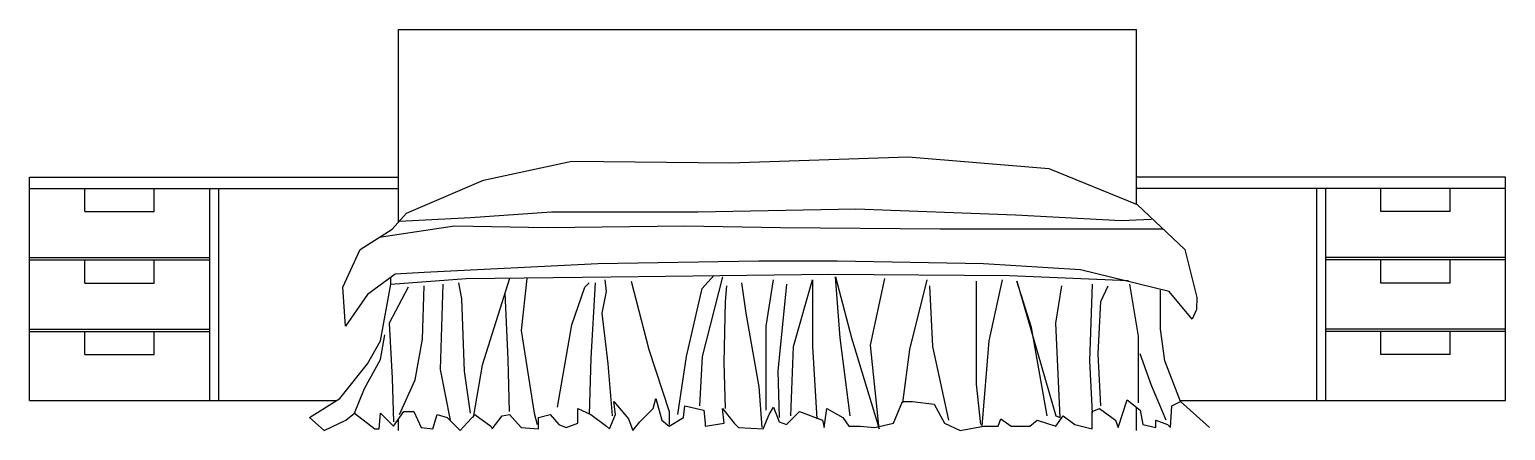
# Model space of a CAD drawing. Header units: millimetres. Extents: x 3060 to 28796, y 18778 to 36190.
# Drawn here: x 3061 to 6261, y 27918 to 28788 of the extents above; entities that cross this region are included whole.
import ezdxf

# ---------------------------------------------------------------- set-up
doc = ezdxf.new("R2010")
doc.units = ezdxf.units.MM

# ---------------------------------------------------------------- blocks, each defined once
blk = doc.blocks.new('A$C51C44469')
for p, q in [((800, 870), (2400, 870)), ((800, 451.8), (800, 870)), ((2400, 490.7), (2400, 870)), ((984.2, 543.5), (1175.9, 584.3)), ((1175.9, 584.3), (1518.5, 581.1)), ((1518.5, 581.1), (1905, 593.7)), ((1905, 593.7), (2209.8, 568.6)), ((0, 550), (800, 550)), ((0, 65), (0, 550)), ((2209.8, 568.6), (2401.5, 490.1)), ((3200, 550), (2400, 550)), ((3200, 65), (3200, 550)), ((0, 525), (800, 525)), ((120, 475), (120, 525)), ((270, 475), (270, 525)), ((390, 525), (390, 65)), ((410, 525), (410, 65)), ((817.7, 471.2), (984.2, 543.5)), ((3200, 525), (2400, 525)), ((2790, 525), (2790, 65)), ((2810, 525), (2810, 65)), ((2930, 475), (2930, 525)), ((3080, 475), (3080, 525)), ((1449.3, 474.4), (1791.8, 480.7)), ((1791.8, 480.7), (2137.5, 468.1)), ((2401.5, 490.1), (2505.2, 392.7)), ((120, 475), (270, 475)), ((786.3, 436.7), (817.7, 471.2)), ((802, 454), (956, 461.8)), ((956, 461.8), (1131.9, 474.4)), ((1131.9, 474.4), (1449.3, 474.4)), ((2137.5, 468.1), (2366.9, 455.5)), ((2366.9, 455.5), (2432.9, 458.7)), ((3080, 475), (2930, 475)), ((717.1, 392.7), (786.3, 436.7)), ((921.4, 443), (757.9, 418.6)), ((1122.5, 439.8), (921.4, 443)), ((1421, 443), (1122.5, 439.8)), ((1628.4, 439.8), (1421, 443)), ((1974.1, 436.7), (1628.4, 439.8)), ((2458.3, 436.7), (1974.1, 436.7)), ((679.4, 311.1), (717.1, 392.7)), ((2505.2, 392.7), (2531.1, 288.5)), ((0, 375), (390, 375)), ((0, 370), (390, 370)), ((120, 320), (120, 370)), ((270, 320), (270, 370)), ((1232.5, 361.3), (855.4, 342.5)), ((1581.3, 367.6), (1232.5, 361.3)), ((1751, 367.6), (1581.3, 367.6)), ((2068.4, 361.3), (1751, 367.6)), ((2278.9, 348.8), (2068.4, 361.3)), ((3200, 375), (2810, 375)), ((3200, 370), (2810, 370)), ((2930, 320), (2930, 370)), ((3080, 320), (3080, 370)), ((120, 320), (270, 320)), ((792.5, 339.4), (732.8, 295.4)), ((783.1, 317.4), (783.1, 332.4)), ((783.1, 317.4), (946.5, 329.9)), ((855.4, 342.5), (792.5, 339.4)), ((937.1, 286), (930.8, 320.5)), ((946.5, 329.9), (1260.8, 333.1)), ((1040.8, 329.9), (981.1, 141.6)), ((1078.5, 329.9), (1065.9, 216.9)), ((1204.2, 311.1), (1213.6, 320.5)), ((1226.2, 320.5), (1216.8, 157.3)), ((1251.3, 301.7), (1248.2, 326.8)), ((1260.8, 333.1), (1732.1, 339.4)), ((1304.8, 323.7), (1342.5, 176.1)), ((1458.7, 308), (1483.9, 336.2)), ((1502.7, 333.1), (1458.7, 160.4)), ((1543.6, 320.5), (1553, 254.6)), ((1597, 226.3), (1612.7, 326.8)), ((1656.7, 182.4), (1697.6, 326.8)), ((1697.6, 326.8), (1697.6, 182.4)), ((1732.1, 339.4), (2124.9, 336.2)), ((1757.3, 201.2), (1747.8, 333.1)), ((1747.8, 333.1), (1782.4, 201.2)), ((1823.3, 185.5), (1854.7, 329.9)), ((1945.8, 326.8), (1908.1, 176.1)), ((2052.7, 323.7), (2052.7, 100.7)), ((2080.9, 194.9), (2109.2, 326.8)), ((2124.9, 336.2), (2382.6, 325.2)), ((2172.1, 223.2), (2140.7, 323.7)), ((2140.7, 323.7), (2225.5, 31.7)), ((2471.2, 301.7), (2278.9, 348.8)), ((3080, 320), (2930, 320)), ((684.9, 226.1), (679.4, 311.1)), ((732.8, 295.4), (684.9, 226.1)), ((761.1, 194.9), (783.1, 317.4)), ((820.8, 311.1), (780, 232.6)), ((852.3, 198.1), (855.4, 314.2)), ((896.2, 317.4), (890, 132.1)), ((1037.7, 154.1), (1031.4, 298.5)), ((1175.9, 229.5), (1204.2, 311.1)), ((1241.9, 254.6), (1251.3, 301.7)), ((1424.2, 160.4), (1458.7, 308)), ((1509, 279.7), (1512.2, 314.2)), ((1641, 317.4), (1622.2, 129)), ((1958.4, 182.4), (1952.1, 314.2)), ((2225.5, 232.6), (2238.1, 314.2)), ((2304.1, 317.4), (2297.8, 151)), ((2322.9, 279.7), (2338.6, 314.2)), ((2404.6, 204.4), (2385.8, 317.4)), ((2451.8, 276.6), (2451.8, 304.8)), ((2520.5, 241.4), (2471.2, 301.7)), ((2531.1, 288.5), (2530.4, 262.5)), ((943.4, 129), (937.1, 286)), ((1505.9, 147.8), (1509, 279.7)), ((2316.6, 166.7), (2322.9, 279.7)), ((2451.8, 220.1), (2451.8, 276.6)), ((2530.4, 262.5), (2520.5, 241.4)), ((780, 232.6), (786.3, 113.3)), ((1144.5, 50.5), (1175.9, 229.5)), ((1254.5, 144.7), (1241.9, 254.6)), ((1553, 254.6), (1581.3, 94.5)), ((1597, 44.2), (1597, 226.3)), ((2234.9, 28.5), (2225.5, 232.6)), ((0, 220), (390, 220)), ((0, 215), (390, 215)), ((120, 165), (120, 215)), ((270, 165), (270, 215)), ((732.8, 144.7), (761.1, 194.9)), ((761.1, 154.1), (770.6, 207.5)), ((836.5, 110.2), (852.3, 198.1)), ((1065.9, 216.9), (1094.2, 37.9)), ((1779.3, 31.7), (1757.3, 201.2)), ((1782.4, 201.2), (1842.1, 3.4)), ((2065.2, 9.7), (2080.9, 194.9)), ((2206.6, 31.7), (2172.1, 223.2)), ((2404.6, 59.9), (2404.6, 204.4)), ((2461.2, 151), (2451.8, 220.1)), ((3200, 220), (2810, 220)), ((3200, 215), (2810, 215)), ((2930, 165), (2930, 215)), ((3080, 165), (3080, 215)), ((120, 165), (270, 165)), ((1342.5, 176.1), (1386.5, 41.1)), ((1405.3, 34.8), (1424.2, 160.4)), ((1458.7, 160.4), (1452.5, 53.6)), ((1650.4, 31.7), (1656.7, 182.4)), ((1697.6, 182.4), (1707, 25.4)), ((1842.1, 3.4), (1823.3, 185.5)), ((1908.1, 176.1), (1892.4, 59.9)), ((1993, 22.3), (1958.4, 182.4)), ((2322.9, 53.6), (2316.6, 166.7)), ((2432.9, 97.6), (2407.8, 166.7)), ((3080, 165), (2930, 165)), ((673.1, 69.3), (732.8, 144.7)), ((726.6, 91.3), (761.1, 154.1)), ((890, 132.1), (912, 22.3)), ((956, 37.9), (943.4, 129)), ((981.1, 141.6), (962.2, 28.5)), ((1040.8, 41.1), (1037.7, 154.1)), ((1216.8, 157.3), (1213.6, 34.8)), ((1263.9, 31.7), (1254.5, 144.7)), ((1509, 47.4), (1505.9, 147.8)), ((1622.2, 129), (1625.3, 28.5)), ((2297.8, 151), (2304.1, 37.9)), ((2495.7, 63.1), (2461.2, 151)), ((786.3, 113.3), (789.4, 19.1)), ((802, 34.8), (836.5, 110.2)), ((2052.7, 100.7), (2062.1, 12.8)), ((2464.3, 22.3), (2432.9, 97.6)), ((0, 65), (666.1, 65)), ((607.1, 28.5), (673.1, 69.3)), ((704.6, 37.9), (726.6, 91.3)), ((1351.9, 47.4), (1358.2, 69.3)), ((1358.2, 69.3), (1370.8, 22.3)), ((1581.3, 94.5), (1587.6, 6.6)), ((2360.6, 6.6), (2379.5, 66.2)), ((2379.5, 66.2), (2407.8, 44.2)), ((2495, 65), (3200, 65)), ((685.7, 22.3), (704.6, 37.9)), ((704.6, 37.9), (748.6, 3.4)), ((758, 3.4), (761.1, 37.9)), ((761.1, 37.9), (789.4, 9.7)), ((789.4, 9.7), (811.4, 41.1)), ((811.4, 41.1), (833.4, 41.1)), ((833.4, 41.1), (849.1, 6.6)), ((874.3, 3.4), (883.7, 34.8)), ((883.7, 34.8), (905.7, 28.5)), ((934, 0.3), (965.4, 34.8)), ((965.4, 34.8), (999.9, 9.7)), ((1025.1, 31.7), (1040.8, 34.8)), ((1040.8, 34.8), (1065.9, 6.6)), ((1094.2, 37.9), (1100.5, 12.8)), ((1103.6, 28.5), (1128.8, 34.8)), ((1128.8, 34.8), (1147.6, 12.8)), ((1188.5, 16), (1188.5, 47.4)), ((1188.5, 47.4), (1216.8, 34.8)), ((1216.8, 34.8), (1251.3, 9.7)), ((1257.6, 3.4), (1270.2, 34.8)), ((1270.2, 34.8), (1267.1, 63.1)), ((1267.1, 63.1), (1298.5, 25.4)), ((1323.6, 19.1), (1351.9, 47.4)), ((1386.5, 41.1), (1386.5, 12.8)), ((1417.9, 28.5), (1421, 53.6)), ((1421, 53.6), (1461.9, 44.2)), ((1461.9, 44.2), (1465, 16)), ((1505.9, 16), (1502.7, 47.4)), ((1502.7, 47.4), (1527.9, 16)), ((1590.7, 3.4), (1603.3, 34.8)), ((1603.3, 34.8), (1612.7, 50.5)), ((1612.7, 50.5), (1625.3, 19.1)), ((1641, 12.8), (1669.3, 41.1)), ((1669.3, 41.1), (1719.6, 22.3)), ((1722.7, 6.6), (1729, 47.4)), ((1729, 47.4), (1763.6, 28.5)), ((1873.5, 16), (1892.4, 63.1)), ((1892.4, 63.1), (1914.4, 63.1)), ((1914.4, 63.1), (1961.5, 56.8)), ((1961.5, 56.8), (1983.5, 16)), ((2304.1, 41.1), (2319.8, 47.4)), ((2304.1, 3.4), (2304.1, 41.1)), ((2319.8, 47.4), (2354.3, 22.3)), ((2400, 0), (2400, 50.3)), ((2407.8, 44.2), (2414, 12.8)), ((2473.8, 6.6), (2476.9, 53.6)), ((2476.9, 53.6), (2495.7, 63.1)), ((2495.7, 63.1), (2530.3, 31.7)), ((607.1, 28.5), (638.6, 0.3)), ((638.6, 0.3), (685.7, 22.3)), ((748.6, 3.4), (758, 3.4)), ((800, 0), (800, 24.8)), ((849.1, 6.6), (874.3, 3.4)), ((905.7, 28.5), (934, 0.3)), ((999.9, 9.7), (1003.1, 3.4)), ((1003.1, 3.4), (1025.1, 31.7)), ((1065.9, 6.6), (1103.6, 3.4)), ((1103.6, 3.4), (1103.6, 28.5)), ((1147.6, 12.8), (1163.4, 6.6)), ((1163.4, 6.6), (1188.5, 16)), ((1251.3, 9.7), (1257.6, 3.4)), ((1298.5, 25.4), (1307.9, 0.3)), ((1307.9, 0.3), (1323.6, 19.1)), ((1370.8, 22.3), (1386.5, 9.7)), ((1386.5, 9.7), (1417.9, 28.5)), ((1465, 16), (1465, 9.7)), ((1465, 9.7), (1505.9, 16)), ((1527.9, 16), (1537.3, 6.6)), ((1537.3, 6.6), (1590.7, 3.4)), ((1625.3, 19.1), (1641, 12.8)), ((1719.6, 22.3), (1722.7, 6.6)), ((1763.6, 28.5), (1776.1, 9.7)), ((1776.1, 9.7), (1801.3, 9.7)), ((1801.3, 9.7), (1832.7, 6.6)), ((1832.7, 6.6), (1873.5, 16)), ((1983.5, 16), (2018.1, 0.3)), ((2018.1, 0.3), (2068.4, 9.7)), ((2068.4, 9.7), (2099.8, 9.7)), ((2099.8, 9.7), (2106.1, 25.4)), ((2106.1, 25.4), (2128.1, 9.7)), ((2128.1, 9.7), (2168.9, 9.7)), ((2168.9, 9.7), (2184.6, 22.3)), ((2184.6, 22.3), (2225.5, 9.7)), ((2225.5, 9.7), (2241.2, 31.7)), ((2225.5, 31.7), (2234.9, 28.5)), ((2241.2, 31.7), (2266.3, 12.8)), ((2266.3, 12.8), (2304.1, 3.4)), ((2354.3, 22.3), (2360.6, 6.6)), ((2414, 12.8), (2442.3, 6.6)), ((2442.3, 6.6), (2442.3, 22.3)), ((2442.3, 22.3), (2467.5, 12.8)), ((2467.5, 12.8), (2473.8, 6.6)), ((2530.3, 31.7), (2558.6, 6.6))]:
    blk.add_line(p, q)

msp = doc.modelspace()

# ---------------------------------------------------------------- block references
msp.add_blockref('A$C51C44469', (3060.6, 27917.7))

doc.saveas('drawing.dxf')
